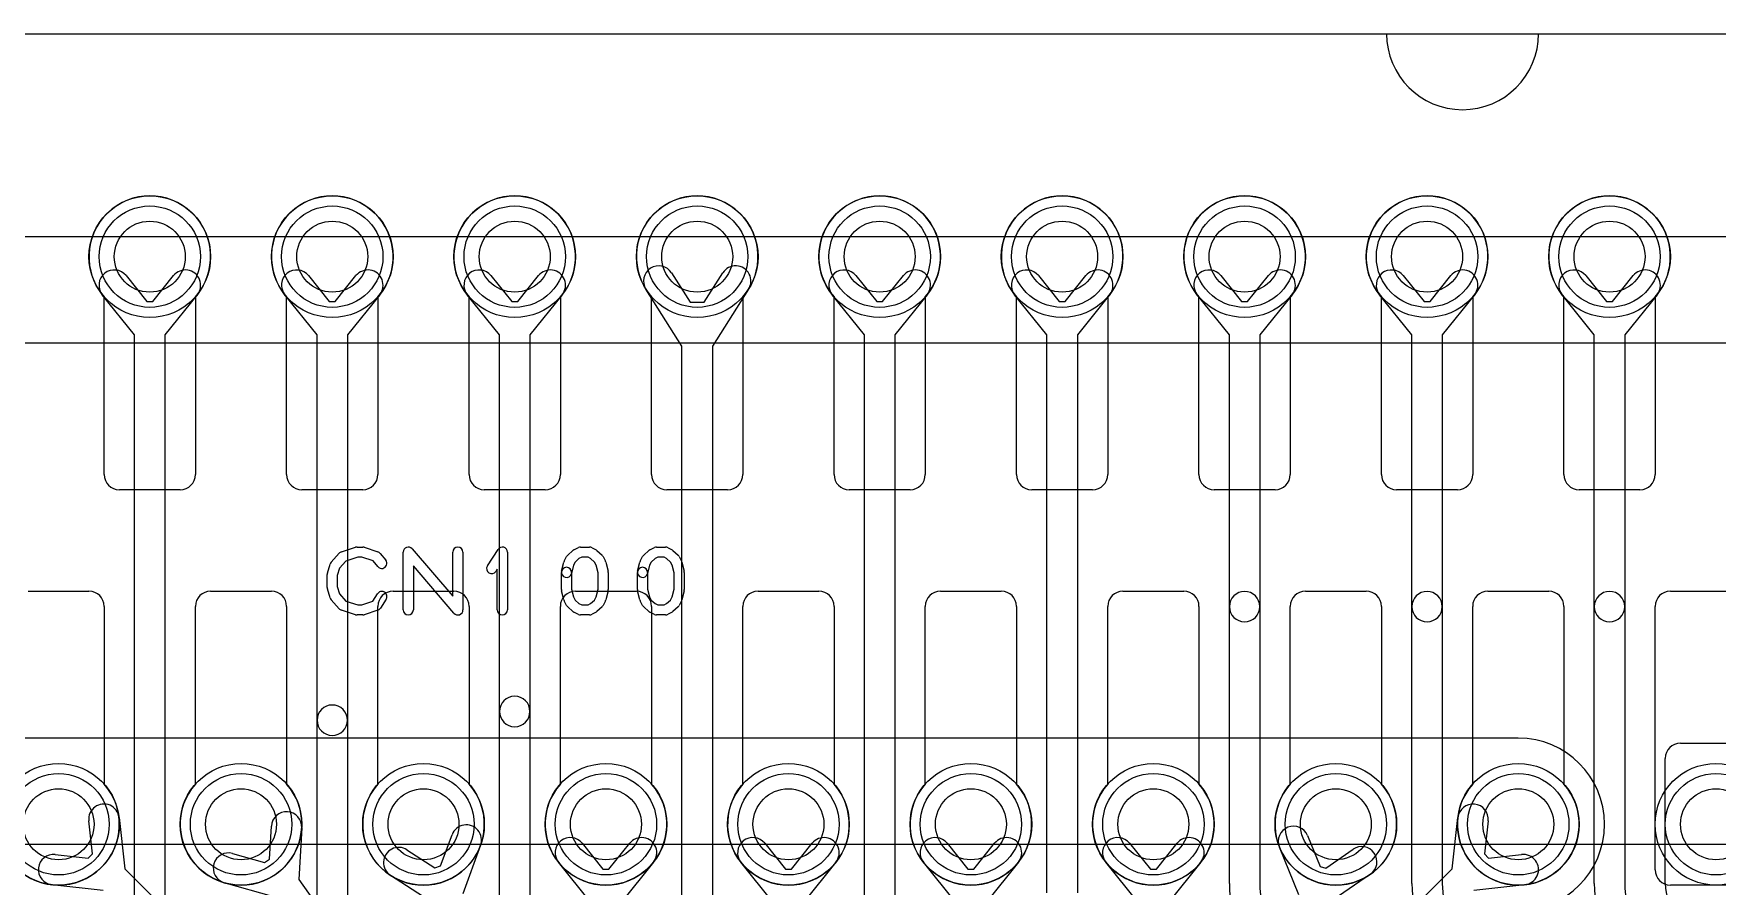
# Model space of a CAD drawing. Extents: x -0.8 to 20.5, y -0.5 to 20.
# Drawn here: x 7.63 to 15.93, y 15.79 to 20 of the extents above; entities that cross this region are included whole.
import ezdxf

# ---------------------------------------------------------------- set-up
doc = ezdxf.new("R2010")
doc.units = 0
for name, color, linetype in [('Hole', 1, 'CONTINUOUS'), ('L1', 3, 'CONTINUOUS'), ('L2', 3, 'CONTINUOUS'), ('L3', 3, 'CONTINUOUS'), ('L4', 3, 'CONTINUOUS'), ('Outline', 7, 'CONTINUOUS'), ('PartsArea-A', 111, 'CONTINUOUS'), ('PartsArea-B', 111, 'CONTINUOUS'), ('PartsSilk-A', 221, 'CONTINUOUS'), ('Resist-A', 2, 'CONTINUOUS'), ('Resist-B', 2, 'CONTINUOUS')]:
    doc.layers.add(name, color=color, linetype=linetype)

msp = doc.modelspace()

# ---------------------------------------------------------------- linework, layer by layer
at = {"layer": 'Hole'}
for centre in [(8.2, 18.9), (9.1, 18.9), (10, 18.9), (10.9, 18.9), (11.8, 18.9), (12.7, 18.9), (13.6, 18.9), (14.5, 18.9), (15.4, 18.9), (7.75, 16.1), (8.65, 16.1), (9.55, 16.1), (10.45, 16.1), (11.35, 16.1), (12.25, 16.1), (13.15, 16.1), (14.05, 16.1), (14.95, 16.1), (15.925, 16.1)]:
    msp.add_circle(centre, 0.175, dxfattribs=at)
at = {"layer": 'L1'}
for p, q in [((7.975, 17.825), (7.975, 18.70157)), ((8.425, 18.70157), (8.425, 17.825)), ((8.875, 17.825), (8.875, 18.70157)), ((9.325, 18.70157), (9.325, 17.825)), ((9.775, 17.825), (9.775, 18.70157)), ((10.225, 18.70157), (10.225, 17.825)), ((10.675, 17.825), (10.675, 18.70157)), ((11.125, 18.70157), (11.125, 17.825)), ((11.575, 17.825), (11.575, 18.70157)), ((12.025, 18.70157), (12.025, 17.825)), ((12.475, 17.825), (12.475, 18.70157)), ((12.925, 18.70157), (12.925, 17.825)), ((13.375, 17.825), (13.375, 18.70157)), ((13.825, 18.70157), (13.825, 17.825)), ((14.275, 17.825), (14.275, 18.70157)), ((14.725, 18.70157), (14.725, 17.825)), ((15.175, 17.825), (15.175, 18.70157)), ((15.625, 18.70157), (15.625, 17.825)), ((8.35, 17.75), (8.05, 17.75)), ((9.25, 17.75), (8.95, 17.75)), ((10.15, 17.75), (9.85, 17.75)), ((11.05, 17.75), (10.75, 17.75)), ((11.95, 17.75), (11.65, 17.75)), ((12.85, 17.75), (12.55, 17.75)), ((13.75, 17.75), (13.45, 17.75)), ((14.65, 17.75), (14.35, 17.75)), ((15.55, 17.75), (15.25, 17.75)), ((7.6, 17.25), (7.9, 17.25)), ((8.5, 17.25), (8.8, 17.25)), ((9.4, 17.25), (9.7, 17.25)), ((10.3, 17.25), (10.6, 17.25)), ((11.2, 17.25), (11.5, 17.25)), ((12.1, 17.25), (12.4, 17.25)), ((13, 17.25), (13.3, 17.25)), ((13.9, 17.25), (14.2, 17.25)), ((14.8, 17.25), (15.1, 17.25)), ((15.7, 17.25), (16.425, 17.25)), ((7.975, 17.175), (7.975, 16.29843)), ((8.425, 16.29843), (8.425, 17.175)), ((8.875, 17.175), (8.875, 16.29843)), ((9.325, 16.29843), (9.325, 17.175)), ((9.775, 17.175), (9.775, 16.29843)), ((10.225, 16.29843), (10.225, 17.175)), ((10.675, 17.175), (10.675, 16.29843)), ((11.125, 16.29843), (11.125, 17.175)), ((11.575, 17.175), (11.575, 16.29843)), ((12.025, 16.29843), (12.025, 17.175)), ((12.475, 17.175), (12.475, 16.29843)), ((12.925, 16.29843), (12.925, 17.175)), ((13.375, 17.175), (13.375, 16.29843)), ((13.825, 16.29843), (13.825, 17.175)), ((14.275, 17.175), (14.275, 16.29843)), ((14.725, 16.29843), (14.725, 17.175)), ((15.175, 17.175), (15.175, 16.29843)), ((15.625, 15.875), (15.625, 17.175)), ((13.91091, 16.04385), (13.9722, 15.89203)), ((13.86715, 15.75152), (13.77181, 15.98769)), ((14.00048, 15.88354), (14.13521, 15.97655)), ((13.9722, 15.89203), (14.00048, 15.88354)), ((14.22043, 15.85311), (14.01083, 15.70841)), ((16.425, 15.8), (15.7, 15.8))]:
    msp.add_line(p, q, dxfattribs=at)
for centre in [(8.2, 18.9), (9.1, 18.9), (10, 18.9), (10.9, 18.9), (11.8, 18.9), (12.7, 18.9), (13.6, 18.9), (14.5, 18.9), (15.4, 18.9), (7.75, 16.1), (8.65, 16.1), (9.55, 16.1), (10.45, 16.1), (11.35, 16.1), (12.25, 16.1), (13.15, 16.1), (14.05, 16.1), (14.95, 16.1), (15.925, 16.1)]:
    msp.add_circle(centre, 0.3, dxfattribs=at)
for centre, radius, start, end in [((8.2, 18.9), 0.3, -41.409429, -138.590571), ((9.1, 18.9), 0.3, -41.409429, -138.590571), ((10, 18.9), 0.3, -41.409429, -138.590571), ((10.9, 18.9), 0.3, -41.409429, -138.590571), ((11.8, 18.9), 0.3, -41.409429, -138.590571), ((12.7, 18.9), 0.3, -41.409429, -138.590571), ((13.6, 18.9), 0.3, -41.409429, -138.590571), ((14.5, 18.9), 0.3, -41.409429, -138.590571), ((15.4, 18.9), 0.3, -41.409429, -138.590571), ((8.05, 17.825), 0.075, 180, -90), ((8.35, 17.825), 0.075, -90, 0), ((8.95, 17.825), 0.075, 180, -90), ((9.25, 17.825), 0.075, -90, 0), ((9.85, 17.825), 0.075, 180, -90), ((10.15, 17.825), 0.075, -90, 0), ((10.75, 17.825), 0.075, 180, -90), ((11.05, 17.825), 0.075, -90, 0), ((11.65, 17.825), 0.075, 180, -90), ((11.95, 17.825), 0.075, -90, 0), ((12.55, 17.825), 0.075, 180, -90), ((12.85, 17.825), 0.075, -90, 0), ((13.45, 17.825), 0.075, 180, -90), ((13.75, 17.825), 0.075, -90, 0), ((14.35, 17.825), 0.075, 180, -90), ((14.65, 17.825), 0.075, -90, 0), ((15.25, 17.825), 0.075, 180, -90), ((15.55, 17.825), 0.075, -90, 0), ((7.9, 17.175), 0.075, 0, 90), ((8.5, 17.175), 0.075, 90, 180), ((8.8, 17.175), 0.075, 0, 90), ((9.4, 17.175), 0.075, 90, 180), ((9.7, 17.175), 0.075, 0, 90), ((10.3, 17.175), 0.075, 90, 180), ((10.6, 17.175), 0.075, 0, 90), ((11.2, 17.175), 0.075, 90, 180), ((11.5, 17.175), 0.075, 0, 90), ((12.1, 17.175), 0.075, 90, 180), ((12.4, 17.175), 0.075, 0, 90), ((13, 17.175), 0.075, 90, 180), ((13.3, 17.175), 0.075, 0, 90), ((13.9, 17.175), 0.075, 90, 180), ((14.2, 17.175), 0.075, 0, 90), ((14.8, 17.175), 0.075, 90, 180), ((15.1, 17.175), 0.075, 0, 90), ((15.7, 17.175), 0.075, 90, 180), ((7.75, 16.1), 0.3, 138.590571, 41.409429), ((8.65, 16.1), 0.3, 138.590571, 41.409429), ((9.55, 16.1), 0.3, 138.590571, 41.409429), ((10.45, 16.1), 0.3, 138.590571, 41.409429), ((11.35, 16.1), 0.3, 138.590571, 41.409429), ((12.25, 16.1), 0.3, 138.590571, 41.409429), ((13.15, 16.1), 0.3, 138.590571, 41.409429), ((14.05, 16.1), 0.3, 138.590571, 41.409429), ((14.95, 16.1), 0.3, 138.590571, 41.409429), ((13.84136, 16.01577), 0.075, 21.985818, -158.016105), ((14.17782, 15.91483), 0.075, -55.379737, 124.619202), ((15.7, 15.875), 0.075, 180, -90)]:
    msp.add_arc(centre, radius, start, end, dxfattribs=at)
at = {"layer": 'L2'}
for p, q in [((8.08291, 18.80625), (8.18524, 18.67844)), ((8.21476, 18.67844), (8.31709, 18.80625)), ((8.98291, 18.80625), (9.08524, 18.67844)), ((9.11476, 18.67844), (9.21709, 18.80625)), ((9.88291, 18.80625), (9.98524, 18.67844)), ((10.01476, 18.67844), (10.11709, 18.80625)), ((10.77335, 18.81964), (10.86495, 18.67526)), ((10.93505, 18.67526), (11.02665, 18.81964)), ((11.68291, 18.80625), (11.78524, 18.67844)), ((11.81476, 18.67844), (11.91709, 18.80625)), ((12.58291, 18.80625), (12.68524, 18.67844)), ((12.71476, 18.67844), (12.81709, 18.80625)), ((13.48291, 18.80625), (13.58524, 18.67844)), ((13.61476, 18.67844), (13.71709, 18.80625)), ((14.38291, 18.80625), (14.48524, 18.67844)), ((14.51476, 18.67844), (14.61709, 18.80625)), ((15.28291, 18.80625), (15.38524, 18.67844)), ((15.41476, 18.67844), (15.51709, 18.80625)), ((8.125, 18.51367), (7.96581, 18.71249)), ((8.43419, 18.71249), (8.275, 18.51367)), ((9.025, 18.51367), (8.86581, 18.71249)), ((9.33419, 18.71249), (9.175, 18.51367)), ((9.925, 18.51367), (9.76581, 18.71249)), ((10.23419, 18.71249), (10.075, 18.51367)), ((10.825, 18.45822), (10.64669, 18.73928)), ((11.15331, 18.73928), (10.975, 18.45822)), ((11.725, 18.51367), (11.56581, 18.71249)), ((12.03419, 18.71249), (11.875, 18.51367)), ((12.625, 18.51367), (12.46581, 18.71249)), ((12.93419, 18.71249), (12.775, 18.51367)), ((13.525, 18.51367), (13.36581, 18.71249)), ((13.83419, 18.71249), (13.675, 18.51367)), ((14.425, 18.51367), (14.26581, 18.71249)), ((14.73419, 18.71249), (14.575, 18.51367)), ((15.325, 18.51367), (15.16581, 18.71249)), ((15.63419, 18.71249), (15.475, 18.51367)), ((8.18524, 18.67844), (8.21476, 18.67844)), ((9.08524, 18.67844), (9.11476, 18.67844)), ((9.98524, 18.67844), (10.01476, 18.67844)), ((10.86495, 18.67526), (10.93505, 18.67526)), ((11.78524, 18.67844), (11.81476, 18.67844)), ((12.68524, 18.67844), (12.71476, 18.67844)), ((13.58524, 18.67844), (13.61476, 18.67844)), ((14.48524, 18.67844), (14.51476, 18.67844)), ((15.38524, 18.67844), (15.41476, 18.67844)), ((8.125, 14.56106), (8.125, 18.51367)), ((8.275, 18.51367), (8.275, 14.56106)), ((9.025, 16.6133), (9.025, 18.51367)), ((9.175, 18.51367), (9.175, 16.6133)), ((9.925, 16.65646), (9.925, 18.51367)), ((10.075, 18.51367), (10.075, 16.65646)), ((10.825, 14.91106), (10.825, 18.45822)), ((10.975, 18.45822), (10.975, 14.91106)), ((11.725, 15.26106), (11.725, 18.51367)), ((11.875, 18.51367), (11.875, 15.26106)), ((12.625, 15.76106), (12.625, 18.51367)), ((12.775, 18.51367), (12.775, 15.76106)), ((13.525, 17.17355), (13.525, 18.51367)), ((13.675, 18.51367), (13.675, 17.17355)), ((14.425, 17.17355), (14.425, 18.51367)), ((14.575, 18.51367), (14.575, 17.17355)), ((15.325, 17.17355), (15.325, 18.51367)), ((15.475, 18.51367), (15.475, 17.17355)), ((13.525, 15.80711), (13.525, 17.17355)), ((13.675, 17.17355), (13.675, 15.80711)), ((14.425, 15.80711), (14.425, 17.17355)), ((14.575, 17.17355), (14.575, 15.80711)), ((15.325, 15.80711), (15.325, 17.17355)), ((15.475, 17.17355), (15.475, 15.80711)), ((9.025, 14.68661), (9.025, 16.6133)), ((9.175, 16.6133), (9.175, 14.68661)), ((9.925, 14.77293), (9.925, 16.65646)), ((10.075, 16.65646), (10.075, 14.77293)), ((15.74997, 16.5), (16.28448, 16.49999)), ((15.675, 15.80711), (15.675, 16.42503))]:
    msp.add_line(p, q, dxfattribs=at)
for centre in [(8.2, 18.9), (9.1, 18.9), (10, 18.9), (10.9, 18.9), (11.8, 18.9), (12.7, 18.9), (13.6, 18.9), (14.5, 18.9), (15.4, 18.9), (15.925, 16.1)]:
    msp.add_circle(centre, 0.3, dxfattribs=at)
for centre, radius, start, end in [((10.71002, 18.77946), 0.075, 32.393266, -147.607741), ((11.08998, 18.77946), 0.075, -32.393266, 147.607741), ((8.02436, 18.75937), 0.075, 38.683668, -141.317266), ((8.37564, 18.75937), 0.075, -38.683668, 141.317266), ((8.92436, 18.75937), 0.075, 38.683668, -141.317266), ((9.27564, 18.75937), 0.075, -38.683668, 141.317266), ((9.82436, 18.75937), 0.075, 38.683668, -141.317266), ((10.17564, 18.75937), 0.075, -38.683668, 141.317266), ((11.62436, 18.75937), 0.075, 38.683668, -141.317266), ((11.97564, 18.75937), 0.075, -38.683668, 141.317266), ((12.52436, 18.75937), 0.075, 38.683668, -141.317266), ((12.87564, 18.75937), 0.075, -38.683668, 141.317266), ((13.42436, 18.75937), 0.075, 38.683668, -141.317266), ((13.77564, 18.75937), 0.075, -38.683668, 141.317266), ((14.32436, 18.75937), 0.075, 38.683668, -141.317266), ((14.67564, 18.75937), 0.075, -38.683668, 141.317266), ((15.22436, 18.75937), 0.075, 38.683668, -141.317266), ((15.57564, 18.75937), 0.075, -38.683668, 141.317266), ((13.6, 17.17355), 0.075, 0, 180), ((14.5, 17.17355), 0.075, 0, 180), ((15.4, 17.17355), 0.075, 0, 180), ((13.6, 17.17355), 0.075, 180, 0), ((14.5, 17.17355), 0.075, 180, 0), ((15.4, 17.17355), 0.075, 180, 0), ((10, 16.65646), 0.075, 0, 180), ((9.1, 16.6133), 0.075, 0, 180), ((9.1, 16.6133), 0.075, 180, 0), ((10, 16.65646), 0.075, 180, 0), ((15.74997, 16.42503), 0.07497, 90, 180), ((14.1, 15.8071), 0.575, 179.999004, -135), ((14.1, 15.8071), 0.425, 179.998652, -135), ((15, 15.80711), 0.575, 180, -134.999295), ((15, 15.80711), 0.425, 180, -135), ((15.9, 15.80711), 0.575, 180, -134.999295), ((15.9, 15.80711), 0.425, 180, -135), ((15.9, 15.8071), 0.225, 179.997454, -135.2719)]:
    msp.add_arc(centre, radius, start, end, dxfattribs=at)
at = {"layer": 'L3'}
for p, q in [((3.44143, 18.47496), (16.46263, 18.47497)), ((14.95, 16.52504), (3.99667, 16.52504))]:
    msp.add_line(p, q, dxfattribs=at)
msp.add_circle((15.925, 16.1), 0.3, dxfattribs=at)
msp.add_arc((14.95, 16.1), 0.42504, -90, 90, dxfattribs=at)
at = {"layer": 'L4'}
for p, q in [((7.975, 17.825), (7.975, 18.70157)), ((8.425, 18.70157), (8.425, 17.825)), ((8.875, 17.825), (8.875, 18.70157)), ((9.325, 18.70157), (9.325, 17.825)), ((9.775, 17.825), (9.775, 18.70157)), ((10.225, 18.70157), (10.225, 17.825)), ((10.675, 17.825), (10.675, 18.70157)), ((11.125, 18.70157), (11.125, 17.825)), ((11.575, 17.825), (11.575, 18.70157)), ((12.025, 18.70157), (12.025, 17.825)), ((12.475, 17.825), (12.475, 18.70157)), ((12.925, 18.70157), (12.925, 17.825)), ((13.375, 17.825), (13.375, 18.70157)), ((13.825, 18.70157), (13.825, 17.825)), ((14.275, 17.825), (14.275, 18.70157)), ((14.725, 18.70157), (14.725, 17.825)), ((15.175, 17.825), (15.175, 18.70157)), ((15.625, 18.70157), (15.625, 17.825)), ((8.35, 17.75), (8.05, 17.75)), ((9.25, 17.75), (8.95, 17.75)), ((10.15, 17.75), (9.85, 17.75)), ((11.05, 17.75), (10.75, 17.75)), ((11.95, 17.75), (11.65, 17.75)), ((12.85, 17.75), (12.55, 17.75)), ((13.75, 17.75), (13.45, 17.75)), ((14.65, 17.75), (14.35, 17.75)), ((15.55, 17.75), (15.25, 17.75)), ((7.6, 17.25), (7.9, 17.25)), ((8.5, 17.25), (8.8, 17.25)), ((9.4, 17.25), (9.7, 17.25)), ((10.3, 17.25), (10.6, 17.25)), ((11.2, 17.25), (11.5, 17.25)), ((12.1, 17.25), (12.4, 17.25)), ((13, 17.25), (13.3, 17.25)), ((13.9, 17.25), (14.2, 17.25)), ((14.8, 17.25), (15.1, 17.25)), ((15.7, 17.25), (16.425, 17.25)), ((7.975, 17.175), (7.975, 16.29843)), ((8.425, 16.29843), (8.425, 17.175)), ((8.875, 17.175), (8.875, 16.29843)), ((9.325, 16.29843), (9.325, 17.175)), ((9.775, 17.175), (9.775, 16.29843)), ((10.225, 16.29843), (10.225, 17.175)), ((10.675, 17.175), (10.675, 16.29843)), ((11.125, 16.29843), (11.125, 17.175)), ((11.575, 17.175), (11.575, 16.29843)), ((12.025, 16.29843), (12.025, 17.175)), ((12.475, 17.175), (12.475, 16.29843)), ((12.925, 16.29843), (12.925, 17.175)), ((13.375, 17.175), (13.375, 16.29843)), ((13.825, 16.29843), (13.825, 17.175)), ((14.275, 17.175), (14.275, 16.29843)), ((14.725, 16.29843), (14.725, 17.175)), ((15.175, 17.175), (15.175, 16.29843)), ((15.625, 15.875), (15.625, 17.175)), ((7.91711, 15.95377), (7.89909, 16.1165)), ((8.04817, 16.133), (8.0762, 15.87986)), ((14.6238, 15.87986), (14.65183, 16.133)), ((14.80091, 16.1165), (14.78289, 15.95377)), ((8.79011, 15.92773), (8.79974, 16.09117)), ((8.94948, 16.08235), (8.9345, 15.8281)), ((9.63414, 15.8945), (9.69075, 16.04813)), ((7.7335, 15.95091), (7.89623, 15.93289)), ((7.89623, 15.93289), (7.91711, 15.95377)), ((8.60864, 15.95581), (8.76602, 15.91066)), ((9.46861, 15.974), (9.60614, 15.88515)), ((9.83149, 15.99627), (9.74343, 15.75729)), ((10.33291, 16.00625), (10.43524, 15.87844)), ((10.46476, 15.87844), (10.56709, 16.00625)), ((11.23291, 16.00625), (11.33524, 15.87844)), ((11.36476, 15.87844), (11.46709, 16.00625)), ((12.13291, 16.00625), (12.23524, 15.87844)), ((12.26476, 15.87844), (12.36709, 16.00625)), ((13.03291, 16.00625), (13.13524, 15.87844)), ((13.16476, 15.87844), (13.26709, 16.00625)), ((14.78289, 15.95377), (14.80377, 15.93289)), ((14.80377, 15.93289), (14.9665, 15.95091)), ((8.0762, 15.87986), (8.59819, 15.35787)), ((8.76602, 15.91066), (8.79011, 15.92773)), ((9.60614, 15.88515), (9.63414, 15.8945)), ((10.375, 15.71367), (10.21581, 15.91249)), ((10.43524, 15.87844), (10.46476, 15.87844)), ((10.68419, 15.91249), (10.525, 15.71367)), ((11.275, 15.71367), (11.11581, 15.91249)), ((11.33524, 15.87844), (11.36476, 15.87844)), ((11.58419, 15.91249), (11.425, 15.71367)), ((12.175, 15.71367), (12.01581, 15.91249)), ((12.23524, 15.87844), (12.26476, 15.87844)), ((12.48419, 15.91249), (12.325, 15.71367)), ((13.075, 15.71367), (12.91581, 15.91249)), ((13.13524, 15.87844), (13.16476, 15.87844)), ((13.38419, 15.91249), (13.225, 15.71367)), ((14.34291, 15.59897), (14.6238, 15.87986)), ((7.97014, 15.7738), (7.717, 15.80183)), ((8.8121, 15.7414), (8.56728, 15.81163)), ((8.9345, 15.8281), (9.224, 15.41939)), ((9.60116, 15.70979), (9.38721, 15.848)), ((14.983, 15.80183), (14.72986, 15.7738)), ((16.425, 15.8), (15.7, 15.8))]:
    msp.add_line(p, q, dxfattribs=at)
for centre in [(8.2, 18.9), (9.1, 18.9), (10, 18.9), (10.9, 18.9), (11.8, 18.9), (12.7, 18.9), (13.6, 18.9), (14.5, 18.9), (15.4, 18.9), (7.75, 16.1), (8.65, 16.1), (9.55, 16.1), (10.45, 16.1), (11.35, 16.1), (12.25, 16.1), (13.15, 16.1), (14.05, 16.1), (14.95, 16.1), (15.925, 16.1)]:
    msp.add_circle(centre, 0.3, dxfattribs=at)
for centre, radius, start, end in [((8.2, 18.9), 0.3, -41.409429, -138.590571), ((9.1, 18.9), 0.3, -41.409429, -138.590571), ((10, 18.9), 0.3, -41.409429, -138.590571), ((10.9, 18.9), 0.3, -41.409429, -138.590571), ((11.8, 18.9), 0.3, -41.409429, -138.590571), ((12.7, 18.9), 0.3, -41.409429, -138.590571), ((13.6, 18.9), 0.3, -41.409429, -138.590571), ((14.5, 18.9), 0.3, -41.409429, -138.590571), ((15.4, 18.9), 0.3, -41.409429, -138.590571), ((8.05, 17.825), 0.075, 180, -90), ((8.35, 17.825), 0.075, -90, 0), ((8.95, 17.825), 0.075, 180, -90), ((9.25, 17.825), 0.075, -90, 0), ((9.85, 17.825), 0.075, 180, -90), ((10.15, 17.825), 0.075, -90, 0), ((10.75, 17.825), 0.075, 180, -90), ((11.05, 17.825), 0.075, -90, 0), ((11.65, 17.825), 0.075, 180, -90), ((11.95, 17.825), 0.075, -90, 0), ((12.55, 17.825), 0.075, 180, -90), ((12.85, 17.825), 0.075, -90, 0), ((13.45, 17.825), 0.075, 180, -90), ((13.75, 17.825), 0.075, -90, 0), ((14.35, 17.825), 0.075, 180, -90), ((14.65, 17.825), 0.075, -90, 0), ((15.25, 17.825), 0.075, 180, -90), ((15.55, 17.825), 0.075, -90, 0), ((7.9, 17.175), 0.075, 0, 90), ((8.5, 17.175), 0.075, 90, 180), ((8.8, 17.175), 0.075, 0, 90), ((9.4, 17.175), 0.075, 90, 180), ((9.7, 17.175), 0.075, 0, 90), ((10.3, 17.175), 0.075, 90, 180), ((10.6, 17.175), 0.075, 0, 90), ((11.2, 17.175), 0.075, 90, 180), ((11.5, 17.175), 0.075, 0, 90), ((12.1, 17.175), 0.075, 90, 180), ((12.4, 17.175), 0.075, 0, 90), ((13, 17.175), 0.075, 90, 180), ((13.3, 17.175), 0.075, 0, 90), ((13.9, 17.175), 0.075, 90, 180), ((14.2, 17.175), 0.075, 0, 90), ((14.8, 17.175), 0.075, 90, 180), ((15.1, 17.175), 0.075, 0, 90), ((15.7, 17.175), 0.075, 90, 180), ((7.75, 16.1), 0.3, 138.590571, 41.409429), ((8.65, 16.1), 0.3, 138.590571, 41.409429), ((9.55, 16.1), 0.3, 138.590571, 41.409429), ((10.45, 16.1), 0.3, 138.590571, 41.409429), ((11.35, 16.1), 0.3, 138.590571, 41.409429), ((12.25, 16.1), 0.3, 138.590571, 41.409429), ((13.15, 16.1), 0.3, 138.590571, 41.409429), ((14.05, 16.1), 0.3, 138.590571, 41.409429), ((14.95, 16.1), 0.3, 138.590571, 41.409429), ((7.97363, 16.12475), 0.075, 6.315725, -173.680973), ((14.72637, 16.12475), 0.075, -6.315725, 173.680973), ((8.87461, 16.08676), 0.075, -3.370947, 176.627792), ((9.76112, 16.0222), 0.075, -20.227878, 159.773026), ((10.27436, 15.95937), 0.075, 38.683668, -141.317266), ((10.62564, 15.95937), 0.075, -38.683668, 141.317266), ((11.17436, 15.95937), 0.075, 38.683668, -141.317266), ((11.52564, 15.95937), 0.075, -38.683668, 141.317266), ((12.07436, 15.95937), 0.075, 38.683668, -141.317266), ((12.42564, 15.95937), 0.075, -38.683668, 141.317266), ((12.97436, 15.95937), 0.075, 38.683668, -141.317266), ((13.32564, 15.95937), 0.075, -38.683668, 141.317266), ((7.72525, 15.87637), 0.075, 83.684275, -96.319027), ((8.58796, 15.88372), 0.075, 73.993739, -106.00673), ((9.42791, 15.911), 0.075, 57.136257, -122.862751), ((14.97475, 15.87637), 0.075, -83.684275, 96.319027), ((15.7, 15.875), 0.075, 180, -90)]:
    msp.add_arc(centre, radius, start, end, dxfattribs=at)
at = {"layer": 'Outline'}
for p, q in [((5.7, 20), (14.3, 20)), ((15.05, 20), (18.05, 20))]:
    msp.add_line(p, q, dxfattribs=at)
msp.add_arc((14.675, 20), 0.375, 180, 0, dxfattribs=at)
at = {"layer": 'PartsArea-A'}
msp.add_line((1, 20), (19, 20), dxfattribs=at)
at = {"layer": 'PartsArea-B'}
msp.add_line((1, 20), (19, 20), dxfattribs=at)
at = {"layer": 'PartsSilk-A'}
for p, q in [((9.14516, 17.44418), (9.2146, 17.4664)), ((9.22222, 17.46759), (9.25, 17.46759)), ((9.2579, 17.46631), (9.32457, 17.44409)), ((9.45, 17.15741), (9.45, 17.44259)), ((9.49398, 17.45886), (9.69444, 17.22499)), ((9.69444, 17.22499), (9.69444, 17.44259)), ((9.74444, 17.44259), (9.74444, 17.15741)), ((9.86513, 17.3747), (9.91791, 17.45618)), ((9.96389, 17.44259), (9.96389, 17.15741)), ((10.26117, 17.42795), (10.28617, 17.45017)), ((10.2916, 17.45384), (10.31382, 17.46495)), ((10.325, 17.46759), (10.36944, 17.46759)), ((10.38184, 17.4643), (10.40129, 17.45319)), ((10.4055, 17.45017), (10.4305, 17.42795)), ((10.63617, 17.42795), (10.66117, 17.45017)), ((10.6666, 17.45384), (10.68882, 17.46495)), ((10.7, 17.46759), (10.74444, 17.46759)), ((10.75684, 17.4643), (10.77629, 17.45319)), ((10.7805, 17.45017), (10.8055, 17.42795)), ((9.07614, 17.33894), (9.09003, 17.38339)), ((9.09508, 17.39239), (9.13397, 17.43683)), ((9.13618, 17.36344), (9.125, 17.32766)), ((9.16702, 17.39868), (9.13618, 17.36344)), ((9.22612, 17.41759), (9.16702, 17.39868)), ((9.24594, 17.41759), (9.22612, 17.41759)), ((9.30202, 17.3989), (9.24594, 17.41759)), ((9.32523, 17.37104), (9.30202, 17.3989)), ((9.33588, 17.43637), (9.36365, 17.40304)), ((9.70046, 17.14114), (9.5, 17.37501)), ((9.5, 17.37501), (9.5, 17.15741)), ((9.91389, 17.35801), (9.90709, 17.34752)), ((9.91389, 17.15741), (9.91389, 17.35801)), ((10.23131, 17.34865), (10.24242, 17.3931)), ((10.24431, 17.39822), (10.25542, 17.42044)), ((10.29026, 17.37831), (10.27981, 17.33653)), ((10.29799, 17.39377), (10.29026, 17.37831)), ((10.31692, 17.4106), (10.29799, 17.39377)), ((10.3309, 17.41759), (10.31692, 17.4106)), ((10.3628, 17.41759), (10.3309, 17.41759)), ((10.37423, 17.41106), (10.3628, 17.41759)), ((10.39368, 17.39377), (10.37423, 17.41106)), ((10.40141, 17.37831), (10.39368, 17.39377)), ((10.41111, 17.33951), (10.40141, 17.37831)), ((10.43625, 17.42044), (10.44736, 17.39822)), ((10.44925, 17.3931), (10.46036, 17.34865)), ((10.60631, 17.34865), (10.61742, 17.3931)), ((10.61931, 17.39822), (10.63042, 17.42044)), ((10.66526, 17.37831), (10.65481, 17.33653)), ((10.67299, 17.39377), (10.66526, 17.37831)), ((10.69192, 17.4106), (10.67299, 17.39377)), ((10.7059, 17.41759), (10.69192, 17.4106)), ((10.7378, 17.41759), (10.7059, 17.41759)), ((10.74923, 17.41106), (10.7378, 17.41759)), ((10.76868, 17.39377), (10.74923, 17.41106)), ((10.77641, 17.37831), (10.76868, 17.39377)), ((10.78611, 17.33951), (10.77641, 17.37831)), ((10.81125, 17.42044), (10.82236, 17.39822)), ((10.82425, 17.3931), (10.83536, 17.34865)), ((9.075, 17.26852), (9.075, 17.33148)), ((9.125, 17.32766), (9.125, 17.27234)), ((10.23056, 17.25741), (10.23056, 17.34259)), ((10.28056, 17.34259), (10.28056, 17.26049)), ((10.41111, 17.26049), (10.41111, 17.33951)), ((10.46111, 17.34259), (10.46111, 17.25741)), ((10.60556, 17.25741), (10.60556, 17.34259)), ((10.65556, 17.34259), (10.65556, 17.26049)), ((10.78611, 17.26049), (10.78611, 17.33951)), ((10.83611, 17.34259), (10.83611, 17.25741)), ((9.09003, 17.21661), (9.07614, 17.26106)), ((9.13397, 17.16317), (9.09508, 17.20761)), ((9.125, 17.27234), (9.13618, 17.23656)), ((9.13618, 17.23656), (9.16702, 17.20132)), ((9.16702, 17.20132), (9.22612, 17.18241)), ((9.24594, 17.18241), (9.30023, 17.2005)), ((9.30023, 17.2005), (9.32324, 17.23732)), ((9.36564, 17.21082), (9.33787, 17.16638)), ((10.24242, 17.2069), (10.23131, 17.25135)), ((10.25542, 17.17956), (10.24431, 17.20178)), ((10.28056, 17.26049), (10.29026, 17.22169)), ((10.29026, 17.22169), (10.29799, 17.20623)), ((10.29799, 17.20623), (10.31692, 17.1894)), ((10.37423, 17.18894), (10.39368, 17.20623)), ((10.39368, 17.20623), (10.40141, 17.22169)), ((10.40141, 17.22169), (10.41111, 17.26049)), ((10.44736, 17.20178), (10.43625, 17.17956)), ((10.46036, 17.25135), (10.44925, 17.2069)), ((10.61742, 17.2069), (10.60631, 17.25135)), ((10.63042, 17.17956), (10.61931, 17.20178)), ((10.65556, 17.26049), (10.66526, 17.22169)), ((10.66526, 17.22169), (10.67299, 17.20623)), ((10.67299, 17.20623), (10.69192, 17.1894)), ((10.74923, 17.18894), (10.76868, 17.20623)), ((10.76868, 17.20623), (10.77641, 17.22169)), ((10.77641, 17.22169), (10.78611, 17.26049)), ((10.82236, 17.20178), (10.81125, 17.17956)), ((10.83536, 17.25135), (10.82425, 17.2069)), ((9.2146, 17.1336), (9.14516, 17.15582)), ((9.25, 17.13241), (9.22222, 17.13241)), ((9.22612, 17.18241), (9.24594, 17.18241)), ((9.32457, 17.15591), (9.2579, 17.13369)), ((10.28617, 17.14983), (10.26117, 17.17205)), ((10.31382, 17.13505), (10.2916, 17.14616)), ((10.31692, 17.1894), (10.3309, 17.18241)), ((10.36944, 17.13241), (10.325, 17.13241)), ((10.3309, 17.18241), (10.3628, 17.18241)), ((10.3628, 17.18241), (10.37423, 17.18894)), ((10.40129, 17.14681), (10.38184, 17.1357)), ((10.4305, 17.17205), (10.4055, 17.14983)), ((10.66117, 17.14983), (10.63617, 17.17205)), ((10.68882, 17.13505), (10.6666, 17.14616)), ((10.69192, 17.1894), (10.7059, 17.18241)), ((10.74444, 17.13241), (10.7, 17.13241)), ((10.7059, 17.18241), (10.7378, 17.18241)), ((10.7378, 17.18241), (10.74923, 17.18894)), ((10.77629, 17.14681), (10.75684, 17.1357)), ((10.8055, 17.17205), (10.7805, 17.14983))]:
    msp.add_line(p, q, dxfattribs=at)
for centre, start, end in [((9.15278, 17.42037), 107.746418, 138.811918), ((9.22222, 17.44259), 90, 107.746418), ((9.25, 17.44259), 71.579545, 90), ((9.31667, 17.42037), 39.790899, 71.579545), ((9.475, 17.44259), 40.603781, 180), ((9.71944, 17.44259), 0, 180), ((9.93889, 17.44259), 0, 147.066193), ((10.30278, 17.43148), 116.565051, 131.62783), ((10.325, 17.44259), 90, 116.565051), ((10.36944, 17.44259), 60.266489, 90), ((10.38889, 17.43148), 48.372169, 60.266489), ((10.67778, 17.43148), 116.565051, 131.62783), ((10.7, 17.44259), 90, 116.565051), ((10.74444, 17.44259), 60.266489, 90), ((10.76389, 17.43148), 48.372169, 60.266489), ((9.11389, 17.37593), 138.811918, 162.637772), ((9.34444, 17.38704), -140.209101, 39.800498), ((9.88611, 17.36111), 147.066457, -32.933807), ((10.25556, 17.34259), 0, 180), ((10.26667, 17.38704), 153.434949, 165.969316), ((10.27778, 17.40926), 131.627831, 153.434949), ((10.41389, 17.40926), 26.565051, 48.37217), ((10.425, 17.38704), 14.030684, 26.565051), ((10.63056, 17.34259), 0, 180), ((10.64167, 17.38704), 153.434949, 165.969316), ((10.65278, 17.40926), 131.627831, 153.434949), ((10.78889, 17.40926), 26.565051, 48.37217), ((10.8, 17.38704), 14.030684, 26.565051), ((9.1, 17.33148), 162.637772, 180), ((10.25556, 17.34259), 165.969316, -14.03321), ((10.43611, 17.34259), 0, 14.030684), ((10.63056, 17.34259), 165.969316, -14.03321), ((10.81111, 17.34259), 0, 14.030684), ((9.1, 17.26852), 180, -162.637772), ((9.11389, 17.22407), -162.637772, -138.811918), ((9.34444, 17.22407), -32.005383, 147.999253), ((10.25556, 17.25741), 180, -165.969316), ((10.26667, 17.21296), -165.969316, -153.434949), ((10.425, 17.21296), -26.565051, -14.030684), ((10.43611, 17.25741), -14.030684, 0), ((10.63056, 17.25741), 180, -165.969316), ((10.64167, 17.21296), -165.969316, -153.434949), ((10.8, 17.21296), -26.565051, -14.030684), ((10.81111, 17.25741), -14.030684, 0), ((9.15278, 17.17963), -138.811918, -107.746418), ((9.22222, 17.15741), -107.746418, -90), ((9.25, 17.15741), -90, -71.579545), ((9.31667, 17.17963), -71.579545, -32.005383), ((9.475, 17.15741), 180, 0), ((9.71944, 17.15741), -139.396219, 0), ((9.93889, 17.15741), 180, 0), ((10.27778, 17.19074), -153.434949, -131.62783), ((10.30278, 17.16852), -131.627831, -116.565051), ((10.325, 17.15741), -116.565051, -90), ((10.36944, 17.15741), -90, -60.266489), ((10.38889, 17.16852), -60.266489, -48.37217), ((10.41389, 17.19074), -48.372169, -26.565051), ((10.65278, 17.19074), -153.434949, -131.62783), ((10.67778, 17.16852), -131.627831, -116.565051), ((10.7, 17.15741), -116.565051, -90), ((10.74444, 17.15741), -90, -60.266489), ((10.76389, 17.16852), -60.266489, -48.37217), ((10.78889, 17.19074), -48.372169, -26.565051)]:
    msp.add_arc(centre, 0.025, start, end, dxfattribs=at)
at = {"layer": 'Resist-A'}
for p, q in [((3.075, 19), (16.925, 19)), ((16.925, 16), (3.075, 16))]:
    msp.add_line(p, q, dxfattribs=at)
for centre in [(8.2, 18.9), (9.1, 18.9), (10, 18.9), (10.9, 18.9), (11.8, 18.9), (12.7, 18.9), (13.6, 18.9), (14.5, 18.9), (15.4, 18.9), (7.75, 16.1), (8.65, 16.1), (9.55, 16.1), (10.45, 16.1), (11.35, 16.1), (12.25, 16.1), (13.15, 16.1), (14.05, 16.1), (14.95, 16.1), (15.925, 16.1)]:
    msp.add_circle(centre, 0.25, dxfattribs=at)
at = {"layer": 'Resist-B'}
for p, q in [((3.075, 19), (16.925, 19)), ((16.925, 16), (3.075, 16))]:
    msp.add_line(p, q, dxfattribs=at)
for centre in [(8.2, 18.9), (9.1, 18.9), (10, 18.9), (10.9, 18.9), (11.8, 18.9), (12.7, 18.9), (13.6, 18.9), (14.5, 18.9), (15.4, 18.9), (7.75, 16.1), (8.65, 16.1), (9.55, 16.1), (10.45, 16.1), (11.35, 16.1), (12.25, 16.1), (13.15, 16.1), (14.05, 16.1), (14.95, 16.1), (15.925, 16.1)]:
    msp.add_circle(centre, 0.25, dxfattribs=at)

doc.saveas('drawing.dxf')
